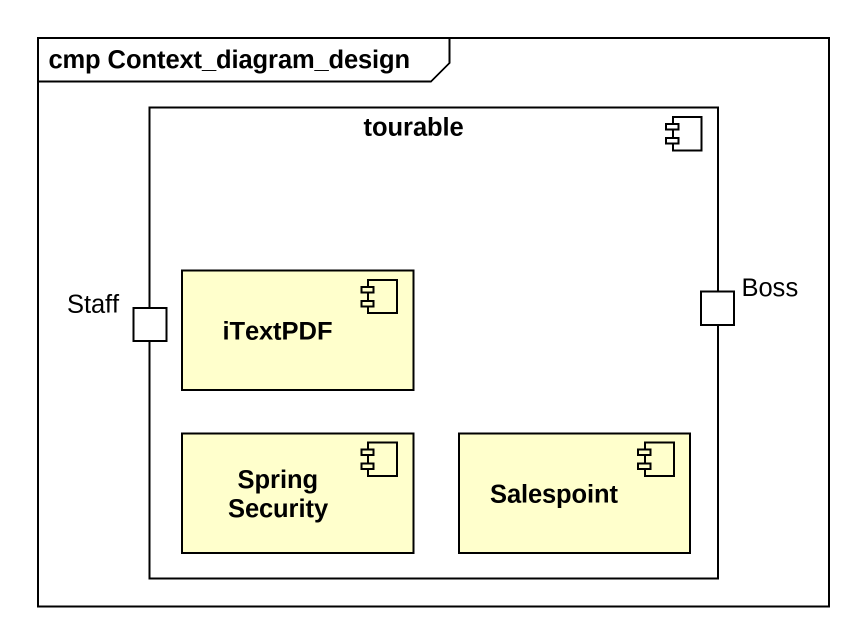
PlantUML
@startuml
mainframe cmp Context_diagram_design
component tourable {
  port Staff
  component iTextPDF
  port Boss
  component "Spring Security" as Spring_Security
  component Salespoint
}
@enduml
